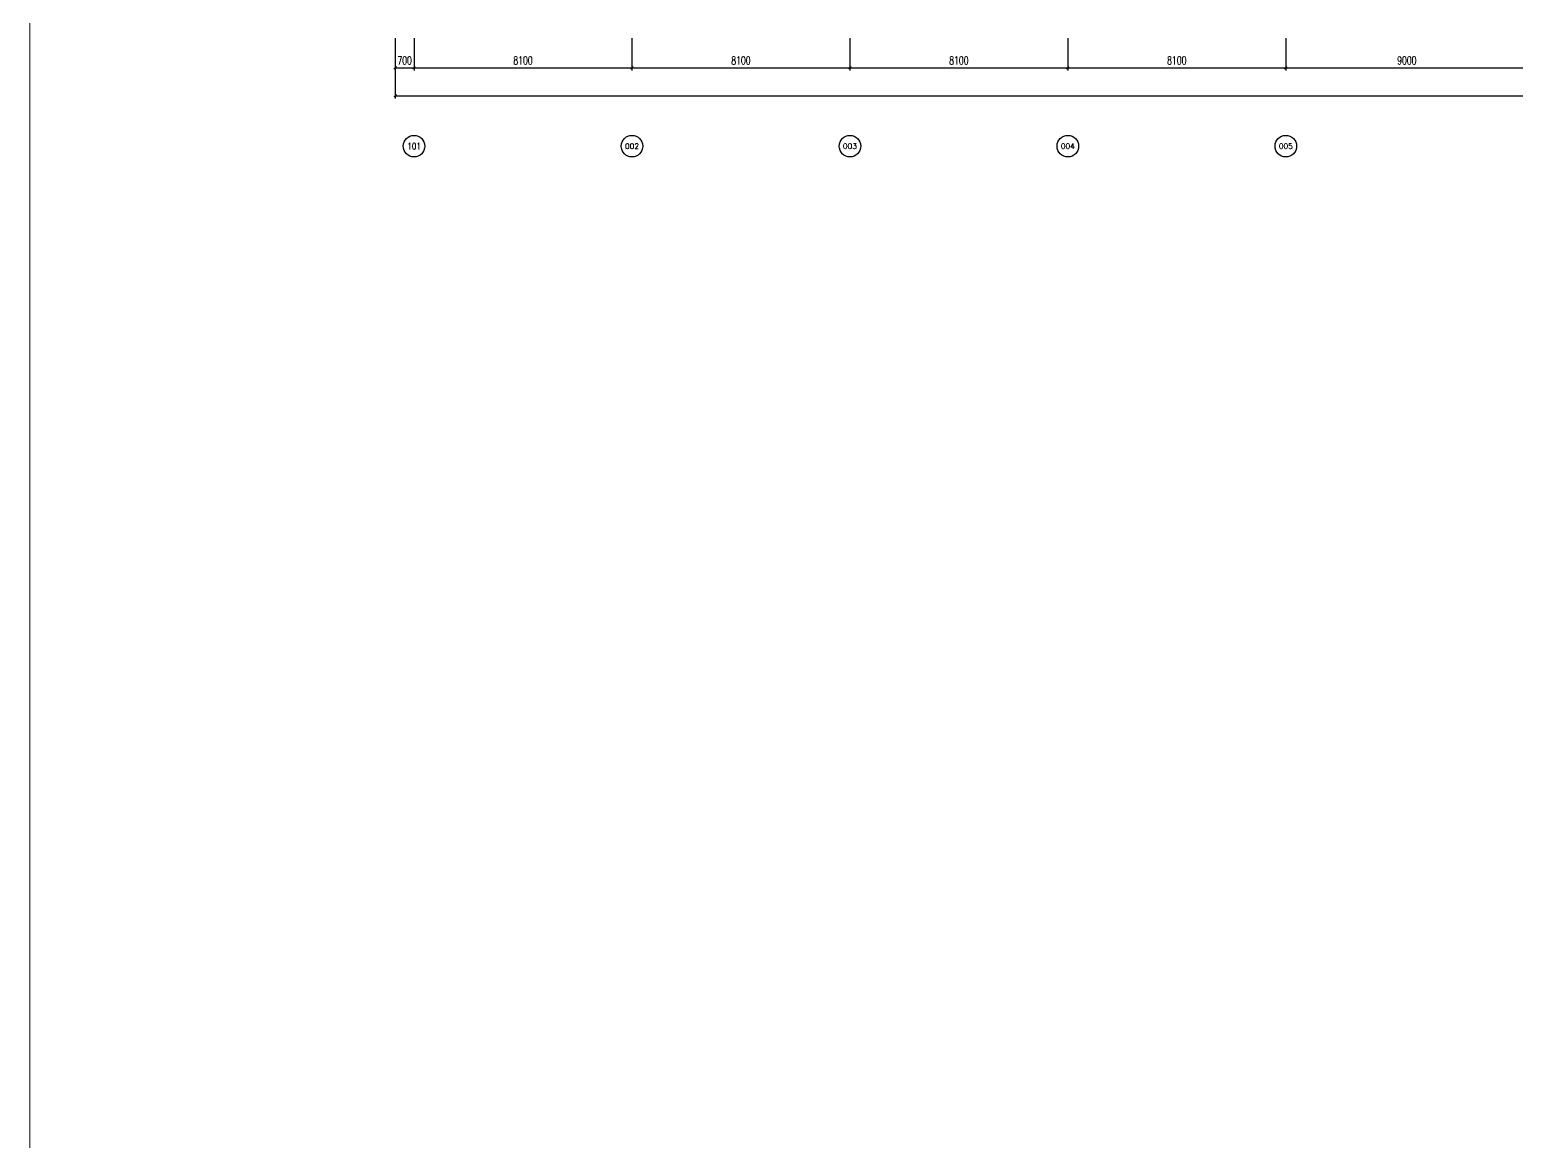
# Model space of a CAD drawing. Extents: x -2377130 to 293730, y -2 to 754590.
# Drawn here: x -2140040 to -2084790, y 474538 to 515872 of the extents above; entities that cross this region are included whole.
import ezdxf
from ezdxf.enums import TextEntityAlignment as Align

# ---------------------------------------------------------------- set-up
doc = ezdxf.new("R2010")
doc.units = 0
doc.header["$LTSCALE"] = 1000
doc.header["$MEASUREMENT"] = 0
doc.layers.get('Defpoints').update_dxf_attribs({"color": 210})
doc.layers.add('A-AXIS-D', color=1, linetype='Continuous')
doc.layers.add('PUB_TEXT', color=7, linetype='Continuous')
doc.layers.add('A-WALL-HATCH', color=8, linetype='Continuous', lineweight=13)
doc.styles.add('_TCH_AXIS', font='COMPLEX', dxfattribs={"bigfont": 'GBCBIG'})
doc.styles.add('_TCH_DIM_T3', font='SIMPLEX', dxfattribs={"width": 0.705882, "bigfont": 'GBCBIG'})
doc.dimstyles.new('_TCH_ARCH&&100', dxfattribs={"dimtxt": 297.5, "dimasz": 100, "dimexe": 100, "dimexo": 100, "dimgap": 126.25, "dimtad": 1, "dimdec": 0, "dimzin": 0, "dimdsep": 46, "dimtxsty": '_TCH_DIM_T3', "dimblk": 'ARCHTICK', "dimcen": 0.09, "dimclrt": 7, "dimazin": 2, "dimtfac": 1, "dimtdec": 0, "dimtix": 1, "dimtmove": 2, "dimatfit": 3, "dimfxl": 0, "dimtolj": 1, "dimtzin": 0, "dimarcsym": 0})

# ---------------------------------------------------------------- blocks, each defined once
blk = doc.blocks.new('_ArchTick')
at = {"color": 0, "linetype": 'ByBlock', "const_width": 0.4}
blk.add_lwpolyline([(-0.5, -0.5), (0.5, 0.5)], dxfattribs=at)
blk = doc.blocks.new('*D467')
at = {"layer": 'A-AXIS-D', "color": 0, "lineweight": -2}
for p, q in [((-2126457, 515560), (-2126457, 514353)), ((-2125757, 515560), (-2125757, 514353)), ((-2126457, 514453), (-2125757, 514453))]:
    blk.add_line(p, q, dxfattribs=at)
at = {"layer": 'Defpoints', "color": 0}
for p in [(-2126457, 515660), (-2125757, 515660), (-2125757, 514453)]:
    blk.add_point(p, dxfattribs=at)
at = {"layer": 'A-AXIS-D', "color": 0, "lineweight": -2, "xscale": 100, "yscale": 100, "zscale": 100, "rotation": 180}
blk.add_blockref('_ArchTick', (-2126457, 514453), dxfattribs=at)
at = {"layer": 'A-AXIS-D', "color": 0, "lineweight": -2, "xscale": 100, "yscale": 100, "zscale": 100}
blk.add_blockref('_ArchTick', (-2125757, 514453), dxfattribs=at)
at = {"layer": 'A-AXIS-D', "color": 7, "insert": (-2126107, 514728), "char_height": 297.5, "attachment_point": 5, "style": '_TCH_DIM_T3'}
blk.add_mtext('\\A1;700', dxfattribs=at)
blk = doc.blocks.new('*D466')
at = {"layer": 'A-AXIS-D', "color": 0, "lineweight": -2}
for p, q in [((-2125757, 515560), (-2125757, 514353)), ((-2117657, 515560), (-2117657, 514353)), ((-2125757, 514453), (-2117657, 514453))]:
    blk.add_line(p, q, dxfattribs=at)
at = {"layer": 'Defpoints', "color": 0}
for p in [(-2125757, 515660), (-2117657, 515660), (-2117657, 514453)]:
    blk.add_point(p, dxfattribs=at)
at = {"layer": 'A-AXIS-D', "color": 0, "lineweight": -2, "xscale": 100, "yscale": 100, "zscale": 100, "rotation": 180}
blk.add_blockref('_ArchTick', (-2125757, 514453), dxfattribs=at)
at = {"layer": 'A-AXIS-D', "color": 0, "lineweight": -2, "xscale": 100, "yscale": 100, "zscale": 100}
blk.add_blockref('_ArchTick', (-2117657, 514453), dxfattribs=at)
at = {"layer": 'A-AXIS-D', "color": 7, "insert": (-2121707, 514728), "char_height": 297.5, "attachment_point": 5, "style": '_TCH_DIM_T3'}
blk.add_mtext('\\A1;8100', dxfattribs=at)
blk = doc.blocks.new('*D465')
at = {"layer": 'A-AXIS-D', "color": 0, "lineweight": -2}
for p, q in [((-2117657, 515560), (-2117657, 514353)), ((-2109557, 515560), (-2109557, 514353)), ((-2117657, 514453), (-2109557, 514453))]:
    blk.add_line(p, q, dxfattribs=at)
at = {"layer": 'Defpoints', "color": 0}
for p in [(-2117657, 515660), (-2109557, 515660), (-2109557, 514453)]:
    blk.add_point(p, dxfattribs=at)
at = {"layer": 'A-AXIS-D', "color": 0, "lineweight": -2, "xscale": 100, "yscale": 100, "zscale": 100, "rotation": 180}
blk.add_blockref('_ArchTick', (-2117657, 514453), dxfattribs=at)
at = {"layer": 'A-AXIS-D', "color": 0, "lineweight": -2, "xscale": 100, "yscale": 100, "zscale": 100}
blk.add_blockref('_ArchTick', (-2109557, 514453), dxfattribs=at)
at = {"layer": 'A-AXIS-D', "color": 7, "insert": (-2113607, 514728), "char_height": 297.5, "attachment_point": 5, "style": '_TCH_DIM_T3'}
blk.add_mtext('\\A1;8100', dxfattribs=at)
blk = doc.blocks.new('*D464')
at = {"layer": 'A-AXIS-D', "color": 0, "lineweight": -2}
for p, q in [((-2109557, 515560), (-2109557, 514353)), ((-2101457, 515560), (-2101457, 514353)), ((-2109557, 514453), (-2101457, 514453))]:
    blk.add_line(p, q, dxfattribs=at)
at = {"layer": 'Defpoints', "color": 0}
for p in [(-2109557, 515660), (-2101457, 515660), (-2101457, 514453)]:
    blk.add_point(p, dxfattribs=at)
at = {"layer": 'A-AXIS-D', "color": 0, "lineweight": -2, "xscale": 100, "yscale": 100, "zscale": 100, "rotation": 180}
blk.add_blockref('_ArchTick', (-2109557, 514453), dxfattribs=at)
at = {"layer": 'A-AXIS-D', "color": 0, "lineweight": -2, "xscale": 100, "yscale": 100, "zscale": 100}
blk.add_blockref('_ArchTick', (-2101457, 514453), dxfattribs=at)
at = {"layer": 'A-AXIS-D', "color": 7, "insert": (-2105507, 514728), "char_height": 297.5, "attachment_point": 5, "style": '_TCH_DIM_T3'}
blk.add_mtext('\\A1;8100', dxfattribs=at)
blk = doc.blocks.new('*D463')
at = {"layer": 'A-AXIS-D', "color": 0, "lineweight": -2}
for p, q in [((-2101457, 515560), (-2101457, 514353)), ((-2093357, 515560), (-2093357, 514353)), ((-2101457, 514453), (-2093357, 514453))]:
    blk.add_line(p, q, dxfattribs=at)
at = {"layer": 'Defpoints', "color": 0}
for p in [(-2101457, 515660), (-2093357, 515660), (-2093357, 514453)]:
    blk.add_point(p, dxfattribs=at)
at = {"layer": 'A-AXIS-D', "color": 0, "lineweight": -2, "xscale": 100, "yscale": 100, "zscale": 100, "rotation": 180}
blk.add_blockref('_ArchTick', (-2101457, 514453), dxfattribs=at)
at = {"layer": 'A-AXIS-D', "color": 0, "lineweight": -2, "xscale": 100, "yscale": 100, "zscale": 100}
blk.add_blockref('_ArchTick', (-2093357, 514453), dxfattribs=at)
at = {"layer": 'A-AXIS-D', "color": 7, "insert": (-2097407, 514728), "char_height": 297.5, "attachment_point": 5, "style": '_TCH_DIM_T3'}
blk.add_mtext('\\A1;8100', dxfattribs=at)
blk = doc.blocks.new('*D462')
at = {"layer": 'A-AXIS-D', "color": 0, "lineweight": -2}
for p, q in [((-2093357, 515560), (-2093357, 514353)), ((-2084357, 515560), (-2084357, 514353)), ((-2093357, 514453), (-2084357, 514453))]:
    blk.add_line(p, q, dxfattribs=at)
at = {"layer": 'Defpoints', "color": 0}
for p in [(-2093357, 515660), (-2084357, 515660), (-2084357, 514453)]:
    blk.add_point(p, dxfattribs=at)
at = {"layer": 'A-AXIS-D', "color": 0, "lineweight": -2, "xscale": 100, "yscale": 100, "zscale": 100, "rotation": 180}
blk.add_blockref('_ArchTick', (-2093357, 514453), dxfattribs=at)
at = {"layer": 'A-AXIS-D', "color": 0, "lineweight": -2, "xscale": 100, "yscale": 100, "zscale": 100}
blk.add_blockref('_ArchTick', (-2084357, 514453), dxfattribs=at)
at = {"layer": 'A-AXIS-D', "color": 7, "insert": (-2088857, 514728), "char_height": 297.5, "attachment_point": 5, "style": '_TCH_DIM_T3'}
blk.add_mtext('\\A1;9000', dxfattribs=at)
blk = doc.blocks.new('*D414')
at = {"layer": 'A-AXIS-D', "color": 0, "lineweight": -2}
for p, q in [((-2126457, 515146), (-2126457, 513313)), ((-2035057, 515146), (-2035057, 513313)), ((-2126457, 513413), (-2035057, 513413))]:
    blk.add_line(p, q, dxfattribs=at)
at = {"layer": 'Defpoints', "color": 0}
for p in [(-2126457, 515246), (-2035057, 515246), (-2035057, 513413)]:
    blk.add_point(p, dxfattribs=at)
at = {"layer": 'A-AXIS-D', "color": 0, "lineweight": -2, "xscale": 100, "yscale": 100, "zscale": 100, "rotation": 180}
blk.add_blockref('_ArchTick', (-2126457, 513413), dxfattribs=at)
at = {"layer": 'A-AXIS-D', "color": 0, "lineweight": -2, "xscale": 100, "yscale": 100, "zscale": 100}
blk.add_blockref('_ArchTick', (-2035057, 513413), dxfattribs=at)
at = {"layer": 'A-AXIS-D', "color": 7, "insert": (-2080757, 513688), "char_height": 297.5, "attachment_point": 5, "style": '_TCH_DIM_T3'}
blk.add_mtext('\\A1;91400', dxfattribs=at)

msp = doc.modelspace()

# ---------------------------------------------------------------- linework, layer by layer
at = {"layer": 'A-AXIS-D', "color": 8}
for centre in [(-2125755.8, 511541.7), (-2117655.8, 511541.7), (-2109555.8, 511541.7), (-2101455.8, 511541.7), (-2093355.8, 511541.7)]:
    msp.add_circle(centre, 400, dxfattribs=at)
at = {"layer": 'A-WALL-HATCH'}
msp.add_lwpolyline([(-2140040, 382140), (-1496350, 382140), (-1496350, 751730), (-2140040, 751730)], close=True, dxfattribs=at)

# ---------------------------------------------------------------- texts
at = {"layer": 'PUB_TEXT', "color": 8, "style": '_TCH_AXIS'}
for s, height, p, p2 in [('101', 241.21, (-2126008.5, 511421.1), (-2125503.1, 511421.1)), ('002', 202.97, (-2117916.8, 511440.2), (-2117394.8, 511440.2)), ('003', 202.97, (-2109816.8, 511440.2), (-2109294.8, 511440.2)), ('004', 196.63, (-2101718, 511443.4), (-2101193.6, 511443.4)), ('005', 202.97, (-2093616.8, 511440.2), (-2093094.8, 511440.2))]:
    msp.add_text(s, height=height, dxfattribs=at).set_placement(p, p2, align=Align.FIT)

# ---------------------------------------------------------------- dimensions: what is measured, and where the dimension line sits
at = {"layer": 'A-AXIS-D', "color": 8}
for base, p1, p2, picture, middle in [((-2125756.9, 514453.4), (-2126456.9, 515660), (-2125756.9, 515660), '*D467', (-2126106.9, 514728.4)), ((-2117656.9, 514453.4), (-2125756.9, 515660), (-2117656.9, 515660), '*D466', (-2121706.9, 514728.4)), ((-2109556.9, 514453.4), (-2117656.9, 515660), (-2109556.9, 515660), '*D465', (-2113606.9, 514728.4)), ((-2101456.9, 514453.4), (-2109556.9, 515660), (-2101456.9, 515660), '*D464', (-2105506.9, 514728.4)), ((-2093356.9, 514453.4), (-2101456.9, 515660), (-2093356.9, 515660), '*D463', (-2097406.9, 514728.4)), ((-2084356.9, 514453.4), (-2093356.9, 515660), (-2084356.9, 515660), '*D462', (-2088856.9, 514728.4)), ((-2035056.9, 513413.4), (-2126456.9, 515246.1), (-2035056.9, 515246.1), '*D414', (-2080756.9, 513688.4))]:
    dim = msp.add_linear_dim(base=base, p1=p1, p2=p2, angle=0, dimstyle='_TCH_ARCH&&100', override={"dimgap": 0}, dxfattribs=at)
    dim.commit()
    dim.dimension.update_dxf_attribs({"geometry": picture, "text_midpoint": middle, "dimtype": 161})

doc.saveas('drawing.dxf')
